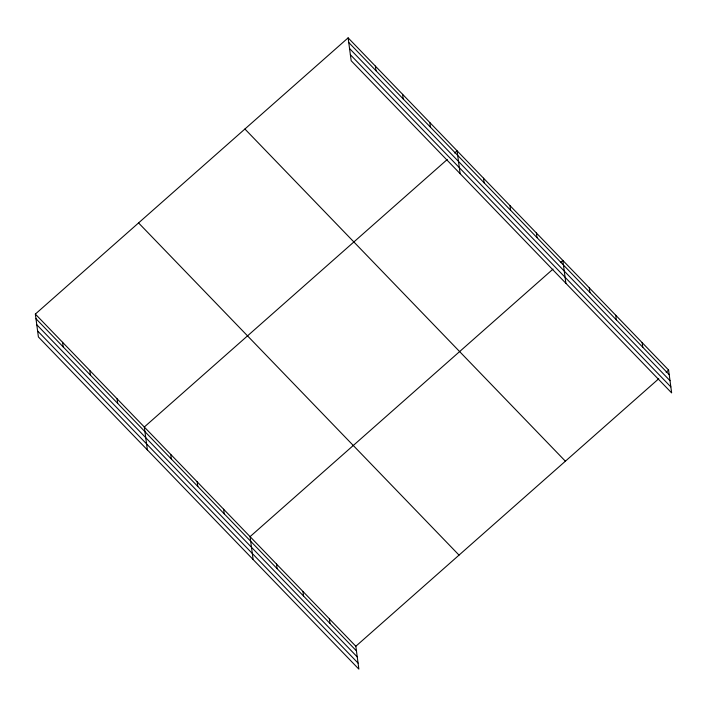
<?xml version="1.0" encoding="UTF-8"?>
<svg xmlns="http://www.w3.org/2000/svg" width="707" height="707" viewBox="0 0 707 707"><rect width="100%" height="100%" fill="white"/><g stroke="black" fill="none" stroke-linecap="round" stroke-linejoin="round"><path stroke-width="1.06" d="M35.35 314.076L355.824 646.26L358.873 669.14L38.399 336.956L35.35 314.076L348.127 37.86L668.601 370.044L671.65 392.924L351.176 60.74L348.127 37.86M447.257 159.49L144.308 427.019L147.365 449.899M454.628 152.977L457.084 150.803L460.142 173.683M553.015 269.102L250.066 536.64L253.115 559.52M560.386 262.597L562.843 260.423L565.892 283.304M355.824 646.26L658.765 378.722M666.144 372.218L668.601 370.044M348.745 42.491L669.211 374.666M349.55 48.509L670.015 380.693M350.372 54.722L670.846 386.897M244.914 129.019L565.379 461.194M138.563 222.926L459.037 555.11M35.969 318.707L356.434 650.882M36.773 324.725L357.238 656.909M37.595 330.929L358.069 663.113M642.159 342.639L642.778 347.261M615.717 315.234L616.336 319.864M589.284 287.829L589.894 292.459M536.401 233.018L537.02 237.649M509.968 205.613L510.578 210.244M483.526 178.208L484.145 182.839M429.847 122.567L430.466 127.198M402.61 94.331L403.22 98.962M375.364 66.096L375.983 70.727M329.382 618.855L330.001 623.477M302.941 591.45L303.559 596.072M276.508 564.045L277.117 568.667M223.624 509.234L224.243 513.856M197.191 481.829L197.801 486.451M170.749 454.424L171.368 459.046M117.07 398.783L117.689 403.414M89.833 370.548L90.443 375.178M62.587 342.312L63.206 346.943"/></g></svg>
